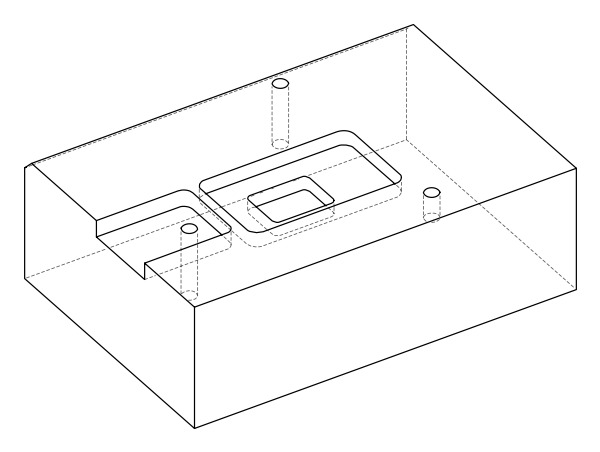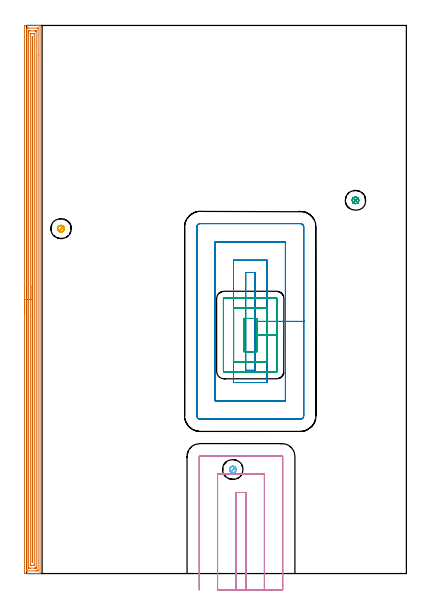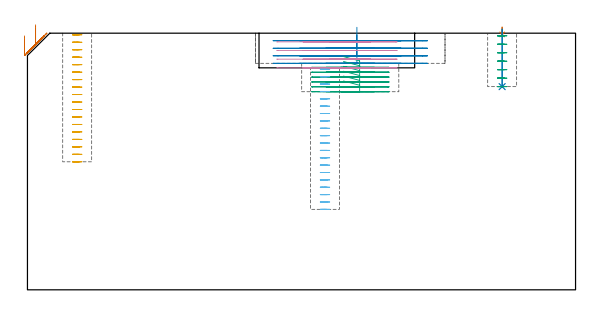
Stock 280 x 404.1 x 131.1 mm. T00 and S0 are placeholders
(PLAN: 9 operations, 7 tool changes, 42.8 min)
(1 AREA_MILL | FG_CHAMFER_SURFACE | UGT0205_001 | 16.32 min | 26236 mm3)
(2 MILL_RECTANGULAR_POCKET | POCKET_RECTANGULAR_STRAIGHT | UGT0201_100 | Follow Part, ap 4.5, ae 75% | 10.08 min | 240090 mm3)
(3 MILL_RECTANGULAR_POCKET_1 | POCKET_RECTANGULAR_STRAIGHT_1 | NXT0201_010 | Follow Part, ap 2.5, ae 75% | 5.33 min | 46028 mm3)
(4 MILL_SLOT | SLOT_PARTIAL_RECTANGULAR | UGT0201_100 | Follow Part, ap 4.5, ae 75% | 6.18 min | 134088 mm3)
(5 MILL_BLIND_HOLE_FROM_SOLID_MATERIAL | STEP1POCKET | NXT0201_010 | Spiral | 1.87 min | 11334 mm3)
(6 MILL_BLIND_HOLE_FROM_SOLID_MATERIAL_1 | STEP1POCKET_1 | NXT0201_010 | Spiral | 2.16 min | 12376 mm3)
(7 SPOT_DRILL | STEP1POCKET_2 | NXT0321_9005460120000 | 0.03 min | 2 mm3)
(8 DRILL_BLIND_HOLE_INTO_CENTER | STEP1POCKET_2 | NXT0301_128 | 0.12 min | 2979 mm3)
(9 MILL_ROUGH_BLIND_HOLE_CONTOUR | STEP1POCKET_2 | NXT0201_010 | Spiral | 0.73 min | 1724 mm3)
(TOOL UGT0205_001 | Chamfer Mill 20 x 3 x 45 deg. | D20 FL50 Z2)
(TOOL UGT0201_100 | End Mill 18 mm | D18 FL22 Z2)
(TOOL NXT0201_010 | ENDMILL 10mm [2P460-1000-NA 1630] | D10 FL30 Z6)
(TOOL NXT0321_9005460120000 | NC Spot Drill, 142deg, 12mm, Carbide, Uncoated | D12 PA142 FL30 Z2)
(TOOL NXT0301_128 | Carbide Drill 12mm [861.1-1200-036A1-GP GC34] | D12 PA150 FL37.4 Z2)
(OP 1 AREA_MILL)
G17 G21 G94 G90
T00 M6
G54
G17 G0 G90 X-1.5 Y192.05 S1061 M3
G43 Z141.1 H0
Z129.7
G94 G1 Y192.088 Z128.828 F250.
Y192.202 Z127.964
Y192.391 Z127.112
Y192.653 Z126.28
Y192.987 Z125.474
Y193.39 Z124.7
Y193.858 Z123.964
Y194.39 Z123.272
Y194.979 Z122.629
Y195.622 Z122.04
Y196.314 Z121.509
Y197.05 Z121.04
Y197.824 Z120.637
Y198.63 Z120.303
Y199.462 Z120.041
Y200.314 Z119.852
Y201.178 Z119.738
Y202.05 Z119.7
X-1.499 Y403.483 Z119.701
X-1.496 Y403.909 Z119.702
X-1.492 Y404.09 Z119.706
X-1.077 Y404.1 Z120.121
X6.838 Z128.033
X7.383 Z128.579
X7.718 Z128.914
X8.262 Z129.458
X8.597 Z129.792
X9.578 Z130.777
X9.894 Y404.09 Z131.093
X9.9 Y403.93 Z131.1
Y0.17
X9.894 Y0.01 Z131.093
X9.577 Y0. Z130.777
X9.268 Z130.467
X8.597 Z129.792
X7.383 Z128.579
X6.838 Z128.033
X-1.077 Y0.001 Z120.121
X-1.293 Y0.004 Z119.904
X-1.492 Y0.01 Z119.706
X-1.496 Y0.191 Z119.702
X-1.499 Y0.617 Z119.701
X-1.5 Y202.05 Z119.7
X-0.086 Z121.114
X-0.085 Y401.582 Z121.115
X-0.084 Y401.696 Z121.116
X-0.079 Y402.077 Z121.121
X0.292 Y402.093 Z121.492
X0.682 Y402.097 Z121.882
X1.165 Y402.1 Z122.365
X1.562 Z122.762
X8.2 Z129.4
X8.401 Y402.098 Z129.601
X8.432 Y402.096 Z129.632
X8.464 Y402.09 Z129.664
X8.479 Y402.084 Z129.679
X8.48 Y402.06 Z129.68
X8.485 Y401.811 Z129.685
X8.486 Y382.283 Z129.686
X8.485 Y2.517 Z129.685
X8.484 Y2.403 Z129.684
X8.479 Y2.023 Z129.679
X8.108 Y2.007 Z129.308
X7.718 Y2.003 Z128.918
X7.235 Y2. Z128.435
X6.838 Z128.038
X0.2 Z121.4
X-0.001 Y2.002 Z121.199
X-0.032 Y2.004 Z121.168
X-0.064 Y2.01 Z121.136
X-0.079 Y2.016 Z121.121
X-0.08 Y2.04 Z121.12
X-0.085 Y2.289 Z121.115
X-0.086 Y21.827 Z121.114
Y202.05
X1.328 Z122.528
X1.329 Y399.253 Z122.529
X1.331 Y399.91 Z122.531
X1.333 Y400.028 Z122.533
X1.335 Y400.079 Z122.535
X1.383 Y400.092 Z122.583
X1.562 Y400.096 Z122.762
X2.254 Y400.1 Z123.454
X2.441 Z123.641
X5.772 Z126.972
X6.652 Z127.852
X6.838 Y400.096 Z128.038
X7.025 Y400.09 Z128.225
X7.065 Y400.085 Z128.265
X7.068 Y400.051 Z128.268
X7.07 Y399.989 Z128.27
X7.071 Y399.91 Z128.271
X7.072 Y399.673 Z128.272
X7.071 Y4.847 Z128.271
X7.069 Y4.19 Z128.269
X7.067 Y4.072 Z128.267
X7.065 Y4.021 Z128.265
X7.017 Y4.008 Z128.217
X6.838 Y4.004 Z128.038
X6.146 Y4. Z127.346
X5.959 Z127.159
X2.628 Z123.828
X1.748 Z122.948
X1.562 Y4.004 Z122.762
X1.375 Y4.01 Z122.575
X1.335 Y4.015 Z122.535
X1.332 Y4.049 Z122.532
X1.33 Y4.111 Z122.53
X1.329 Y4.19 Z122.529
X1.328 Y4.427 Z122.528
Y202.05
X2.743 Z123.943
Y397.23
X2.745 Y397.815 Z123.945
X2.748 Y398.012 Z123.948
X2.749 Y398.076 Z123.949
X2.786 Y398.09 Z123.986
X3.344 Y398.1 Z124.544
X5.103 Z126.303
X5.508 Y398.095 Z126.708
X5.609 Y398.091 Z126.809
X5.651 Y398.087 Z126.851
X5.653 Y398.053 Z126.853
X5.655 Y397.964 Z126.855
X5.657 Y397.537 Z126.857
Y397.23
Y6.87
X5.655 Y6.285 Z126.855
X5.652 Y6.088 Z126.852
X5.651 Y6.024 Z126.851
X5.614 Y6.01 Z126.814
X5.056 Y6. Z126.256
X3.297 Z124.497
X2.892 Y6.005 Z124.092
X2.791 Y6.009 Z123.991
X2.749 Y6.013 Z123.949
X2.747 Y6.047 Z123.947
X2.745 Y6.136 Z123.945
X2.743 Y6.563 Z123.943
Y6.87
Y202.05
X4.157 Z125.357
Y395.444
X4.158 Y395.486 Z125.358
X4.2 Y395.999 Z125.4
X4.241 Y395.444 Z125.441
X4.243 Y395.4 Z125.443
Y8.656
X4.242 Y8.614 Z125.442
X4.2 Y8.101 Z125.4
X4.159 Y8.656 Z125.359
X4.157 Y8.7 Z125.357
Y202.05
Y202.922 Z125.395
Y203.786 Z125.509
Y204.638 Z125.698
Y205.47 Z125.96
Y206.276 Z126.294
Y207.05 Z126.697
Y207.786 Z127.165
Y208.478 Z127.696
Y209.121 Z128.286
Y209.71 Z128.929
Y210.242 Z129.621
Y210.71 Z130.357
Y211.113 Z131.131
Y211.447 Z131.937
Y211.709 Z132.769
Y211.898 Z133.62
Y212.012 Z134.485
Y212.05 Z135.357
G0 Z141.1
M5
M2
(OP 2 MILL_RECTANGULAR_POCKET)
G17 G21 G94 G90
T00 M6
G54
G17 G0 G90 X168.3 Y160.336 S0 M3
G43 Z141.1 H0
Z134.1
G94 G1 Y185.9 Z127.25 F250.
Y222. F500.
X161.5
Y149.8
X168.3
Y185.9
X177.3
Y231.
X152.5
Y140.8
X177.3
Y185.9
X190.8
Y244.5
X139.
Y127.3
X190.8
Y185.9
X204.3
Y255.5
G3 X201.8 Y258. R2.5
G1 X128.
G3 X125.5 Y255.5 R2.5
G1 Y116.3
G3 X128. Y113.8 R2.5
G1 X201.8
G3 X204.3 Y116.3 R2.5
G1 Y185.9
Y186.9
G0 X168.3 Y160.336 Z130.25
G1 Y185.9 Z123.4 F250.
Y222. F500.
X161.5
Y149.8
X168.3
Y185.9
X177.3
Y231.
X152.5
Y140.8
X177.3
Y185.9
X190.8
Y244.5
X139.
Y127.3
X190.8
Y185.9
X204.3
Y255.5
G3 X201.8 Y258. R2.5
G1 X128.
G3 X125.5 Y255.5 R2.5
G1 Y116.3
G3 X128. Y113.8 R2.5
G1 X201.8
G3 X204.3 Y116.3 R2.5
G1 Y185.9
Y186.9
G0 X168.3 Y160.336 Z126.4
G1 Y185.9 Z119.55 F250.
Y222. F500.
X161.5
Y149.8
X168.3
Y185.9
X177.3
Y231.
X152.5
Y140.8
X177.3
Y185.9
X190.8
Y244.5
X139.
Y127.3
X190.8
Y185.9
X204.3
Y255.5
G3 X201.8 Y258. R2.5
G1 X128.
G3 X125.5 Y255.5 R2.5
G1 Y116.3
G3 X128. Y113.8 R2.5
G1 X201.8
G3 X204.3 Y116.3 R2.5
G1 Y185.9
Y186.9
G0 X168.3 Y160.336 Z122.55
G1 Y185.9 Z115.7 F250.
Y222. F500.
X161.5
Y149.8
X168.3
Y185.9
X177.3
Y231.
X152.5
Y140.8
X177.3
Y185.9
X190.8
Y244.5
X139.
Y127.3
X190.8
Y185.9
X204.3
Y255.5
G3 X201.8 Y258. R2.5
G1 X128.
G3 X125.5 Y255.5 R2.5
G1 Y116.3
G3 X128. Y113.8 R2.5
G1 X201.8
G3 X204.3 Y116.3 R2.5
G1 Y185.9
Y186.9
G0 Z141.1
M5
M2
(OP 3 MILL_RECTANGULAR_POCKET_1)
G17 G21 G94 G90
T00 M6
G54
G17 G0 G90 X161.455 Y163.6 S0 M3
G43 Z141.1 H1
Z119.15
G94 G1 X169.7 Z116.941 F250.
Y175.85 Z113.658
Y188.1 F500.
X160.1
Y163.6
X169.7
Y175.85
X177.2
Y195.6
X152.6
Y156.1
X177.2
Y175.85
X184.7
Y202.6
G3 X184.2 Y203.1 R0.5
G1 X145.6
G3 X145.1 Y202.6 R0.5
G1 Y149.1
G3 X145.6 Y148.6 R0.5
G1 X184.2
G3 X184.7 Y149.1 R0.5
G1 Y175.85
Y176.85
G0 X161.455 Y163.6 Z116.658
G1 X169.7 Z114.449 F250.
Y175.85 Z111.167
Y188.1 F500.
X160.1
Y163.6
X169.7
Y175.85
X177.2
Y195.6
X152.6
Y156.1
X177.2
Y175.85
X184.7
Y202.6
G3 X184.2 Y203.1 R0.5
G1 X145.6
G3 X145.1 Y202.6 R0.5
G1 Y149.1
G3 X145.6 Y148.6 R0.5
G1 X184.2
G3 X184.7 Y149.1 R0.5
G1 Y175.85
Y176.85
G0 X161.455 Y163.6 Z114.167
G1 X169.7 Z111.957 F250.
Y175.85 Z108.675
Y188.1 F500.
X160.1
Y163.6
X169.7
Y175.85
X177.2
Y195.6
X152.6
Y156.1
X177.2
Y175.85
X184.7
Y202.6
G3 X184.2 Y203.1 R0.5
G1 X145.6
G3 X145.1 Y202.6 R0.5
G1 Y149.1
G3 X145.6 Y148.6 R0.5
G1 X184.2
G3 X184.7 Y149.1 R0.5
G1 Y175.85
Y176.85
G0 X161.455 Y163.6 Z111.675
G1 X169.7 Z109.466 F250.
Y175.85 Z106.183
Y188.1 F500.
X160.1
Y163.6
X169.7
Y175.85
X177.2
Y195.6
X152.6
Y156.1
X177.2
Y175.85
X184.7
Y202.6
G3 X184.2 Y203.1 R0.5
G1 X145.6
G3 X145.1 Y202.6 R0.5
G1 Y149.1
G3 X145.6 Y148.6 R0.5
G1 X184.2
G3 X184.7 Y149.1 R0.5
G1 Y175.85
Y176.85
G0 X161.455 Y163.6 Z109.183
G1 X169.7 Z106.974 F250.
Y175.85 Z103.692
Y188.1 F500.
X160.1
Y163.6
X169.7
Y175.85
X177.2
Y195.6
X152.6
Y156.1
X177.2
Y175.85
X184.7
Y202.6
G3 X184.2 Y203.1 R0.5
G1 X145.6
G3 X145.1 Y202.6 R0.5
G1 Y149.1
G3 X145.6 Y148.6 R0.5
G1 X184.2
G3 X184.7 Y149.1 R0.5
G1 Y175.85
Y176.85
G0 X161.455 Y163.6 Z106.692
G1 X169.7 Z104.482 F250.
Y175.85 Z101.2
Y188.1 F500.
X160.1
Y163.6
X169.7
Y175.85
X177.2
Y195.6
X152.6
Y156.1
X177.2
Y175.85
X184.7
Y202.6
G3 X184.2 Y203.1 R0.5
G1 X145.6
G3 X145.1 Y202.6 R0.5
G1 Y149.1
G3 X145.6 Y148.6 R0.5
G1 X184.2
G3 X184.7 Y149.1 R0.5
G1 Y175.85
Y176.85
G0 Z141.1
M5
M2
(OP 4 MILL_SLOT)
G17 G21 G94 G90
T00 M6
G54
G17 G0 G90 X161.8 Y-12. S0 M3
G43 Z141.1 H0
Z126.675
G94 G1 Y-9. F250.
Y59.8 F500.
X154.3
Y-9.
Y-12. F250.
X175.3
Y-9.
Y73.3 F500.
X140.8
Y-9.
Y-12. F250.
X188.8
Y-9.
Y86.2 F500.
G3 X188.2 Y86.8 R0.6
G1 X127.9
G3 X127.3 Y86.2 R0.6
G1 Y-9.
Y-12. F250.
G0 X161.8 Z122.25
G1 Y-9.
Y59.8 F500.
X154.3
Y-9.
Y-12. F250.
X175.3
Y-9.
Y73.3 F500.
X140.8
Y-9.
Y-12. F250.
X188.8
Y-9.
Y86.2 F500.
G3 X188.2 Y86.8 R0.6
G1 X127.9
G3 X127.3 Y86.2 R0.6
G1 Y-9.
Y-12. F250.
G0 X161.8 Z117.825
G1 Y-9.
Y59.8 F500.
X154.3
Y-9.
Y-12. F250.
X175.3
Y-9.
Y73.3 F500.
X140.8
Y-9.
Y-12. F250.
X188.8
Y-9.
Y86.2 F500.
G3 X188.2 Y86.8 R0.6
G1 X127.9
G3 X127.3 Y86.2 R0.6
G1 Y-9.
Y-12. F250.
G0 X161.8 Z113.4
G1 Y-9.
Y59.8 F500.
X154.3
Y-9.
Y-12. F250.
X175.3
Y-9.
Y73.3 F500.
X140.8
Y-9.
Y-12. F250.
X188.8
Y-9.
Y86.2 F500.
G3 X188.2 Y86.8 R0.6
G1 X127.9
G3 X127.3 Y86.2 R0.6
G1 Y-9.
Y-12. F250.
G0 Z141.1
M5
M2
(OP 5 MILL_BLIND_HOLE_FROM_SOLID_MATERIAL)
G17 G21 G94 G90
T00 M6
G54
G17 G0 G90 X25.4 Y254.3 S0 M3
G43 Z141.1 H1
Z130.283
G94 G3 X25.542 Y256.558 R1.133 F250.
X23.019 Y254.601 R2.258
X25.099 Y251.919 R2.4
X23.019 Y254.601 R-2.4
X24.059 Y253.26 R1.2
X25.4 Y254.3 R1.2
G0 Z126.467
G3 X25.542 Y256.558 R1.133
X23.019 Y254.601 R2.258
X25.099 Y251.919 R2.4
X23.019 Y254.601 R-2.4
X24.059 Y253.26 R1.2
X25.4 Y254.3 R1.2
G0 Z122.65
G3 X25.542 Y256.558 R1.133
X23.019 Y254.601 R2.258
X25.099 Y251.919 R2.4
X23.019 Y254.601 R-2.4
X24.059 Y253.26 R1.2
X25.4 Y254.3 R1.2
G0 Z118.833
G3 X25.542 Y256.558 R1.133
X23.019 Y254.601 R2.258
X25.099 Y251.919 R2.4
X23.019 Y254.601 R-2.4
X24.059 Y253.26 R1.2
X25.4 Y254.3 R1.2
G0 Z115.017
G3 X25.542 Y256.558 R1.133
X23.019 Y254.601 R2.258
X25.099 Y251.919 R2.4
X23.019 Y254.601 R-2.4
X24.059 Y253.26 R1.2
X25.4 Y254.3 R1.2
G0 Z111.2
G3 X25.542 Y256.558 R1.133
X23.019 Y254.601 R2.258
X25.099 Y251.919 R2.4
X23.019 Y254.601 R-2.4
X24.059 Y253.26 R1.2
X25.4 Y254.3 R1.2
G0 Z107.383
G3 X25.542 Y256.558 R1.133
X23.019 Y254.601 R2.258
X25.099 Y251.919 R2.4
X23.019 Y254.601 R-2.4
X24.059 Y253.26 R1.2
X25.4 Y254.3 R1.2
G0 Z103.567
G3 X25.542 Y256.558 R1.133
X23.019 Y254.601 R2.258
X25.099 Y251.919 R2.4
X23.019 Y254.601 R-2.4
X24.059 Y253.26 R1.2
X25.4 Y254.3 R1.2
G0 Z99.75
G3 X25.542 Y256.558 R1.133
X23.019 Y254.601 R2.258
X25.099 Y251.919 R2.4
X23.019 Y254.601 R-2.4
X24.059 Y253.26 R1.2
X25.4 Y254.3 R1.2
G0 Z95.933
G3 X25.542 Y256.558 R1.133
X23.019 Y254.601 R2.258
X25.099 Y251.919 R2.4
X23.019 Y254.601 R-2.4
X24.059 Y253.26 R1.2
X25.4 Y254.3 R1.2
G0 Z92.117
G3 X25.542 Y256.558 R1.133
X23.019 Y254.601 R2.258
X25.099 Y251.919 R2.4
X23.019 Y254.601 R-2.4
X24.059 Y253.26 R1.2
X25.4 Y254.3 R1.2
G0 Z88.3
G3 X25.542 Y256.558 R1.133
X23.019 Y254.601 R2.258
X25.099 Y251.919 R2.4
X23.019 Y254.601 R-2.4
X24.059 Y253.26 R1.2
X25.4 Y254.3 R1.2
G0 Z84.483
G3 X25.542 Y256.558 R1.133
X23.019 Y254.601 R2.258
X25.099 Y251.919 R2.4
X23.019 Y254.601 R-2.4
X24.059 Y253.26 R1.2
X25.4 Y254.3 R1.2
G0 Z80.667
G3 X25.542 Y256.558 R1.133
X23.019 Y254.601 R2.258
X25.099 Y251.919 R2.4
X23.019 Y254.601 R-2.4
X24.059 Y253.26 R1.2
X25.4 Y254.3 R1.2
G0 Z76.85
G3 X25.542 Y256.558 R1.133
X23.019 Y254.601 R2.258
X25.099 Y251.919 R2.4
X23.019 Y254.601 R-2.4
X24.059 Y253.26 R1.2
X25.4 Y254.3 R1.2
G0 Z73.033
G3 X25.542 Y256.558 R1.133
X23.019 Y254.601 R2.258
X25.099 Y251.919 R2.4
X23.019 Y254.601 R-2.4
X24.059 Y253.26 R1.2
X25.4 Y254.3 R1.2
G0 Z69.217
G3 X25.542 Y256.558 R1.133
X23.019 Y254.601 R2.258
X25.099 Y251.919 R2.4
X23.019 Y254.601 R-2.4
X24.059 Y253.26 R1.2
X25.4 Y254.3 R1.2
G0 Z65.4
G3 X25.542 Y256.558 R1.133
X23.019 Y254.601 R2.258
X25.099 Y251.919 R2.4
X23.019 Y254.601 R-2.4
X24.059 Y253.26 R1.2
X25.4 Y254.3 R1.2
G0 Z141.1
M5
M2
(OP 6 MILL_BLIND_HOLE_FROM_SOLID_MATERIAL_1)
G17 G21 G94 G90
T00 M6
G54
G17 G0 G90 X152. Y76.7 S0 M3
G43 Z141.1 H1
Z112.635
G94 G3 X152.142 Y78.958 R1.133 F250.
X149.619 Y77.001 R2.258
X151.699 Y74.319 R2.4
X149.619 Y77.001 R-2.4
X150.659 Y75.66 R1.2
X152. Y76.7 R1.2
G0 Z108.87
G3 X152.142 Y78.958 R1.133
X149.619 Y77.001 R2.258
X151.699 Y74.319 R2.4
X149.619 Y77.001 R-2.4
X150.659 Y75.66 R1.2
X152. Y76.7 R1.2
G0 Z105.105
G3 X152.142 Y78.958 R1.133
X149.619 Y77.001 R2.258
X151.699 Y74.319 R2.4
X149.619 Y77.001 R-2.4
X150.659 Y75.66 R1.2
X152. Y76.7 R1.2
G0 Z101.34
G3 X152.142 Y78.958 R1.133
X149.619 Y77.001 R2.258
X151.699 Y74.319 R2.4
X149.619 Y77.001 R-2.4
X150.659 Y75.66 R1.2
X152. Y76.7 R1.2
G0 Z97.575
G3 X152.142 Y78.958 R1.133
X149.619 Y77.001 R2.258
X151.699 Y74.319 R2.4
X149.619 Y77.001 R-2.4
X150.659 Y75.66 R1.2
X152. Y76.7 R1.2
G0 Z93.81
G3 X152.142 Y78.958 R1.133
X149.619 Y77.001 R2.258
X151.699 Y74.319 R2.4
X149.619 Y77.001 R-2.4
X150.659 Y75.66 R1.2
X152. Y76.7 R1.2
G0 Z90.045
G3 X152.142 Y78.958 R1.133
X149.619 Y77.001 R2.258
X151.699 Y74.319 R2.4
X149.619 Y77.001 R-2.4
X150.659 Y75.66 R1.2
X152. Y76.7 R1.2
G0 Z86.28
G3 X152.142 Y78.958 R1.133
X149.619 Y77.001 R2.258
X151.699 Y74.319 R2.4
X149.619 Y77.001 R-2.4
X150.659 Y75.66 R1.2
X152. Y76.7 R1.2
G0 Z82.515
G3 X152.142 Y78.958 R1.133
X149.619 Y77.001 R2.258
X151.699 Y74.319 R2.4
X149.619 Y77.001 R-2.4
X150.659 Y75.66 R1.2
X152. Y76.7 R1.2
G0 Z78.75
G3 X152.142 Y78.958 R1.133
X149.619 Y77.001 R2.258
X151.699 Y74.319 R2.4
X149.619 Y77.001 R-2.4
X150.659 Y75.66 R1.2
X152. Y76.7 R1.2
G0 Z74.985
G3 X152.142 Y78.958 R1.133
X149.619 Y77.001 R2.258
X151.699 Y74.319 R2.4
X149.619 Y77.001 R-2.4
X150.659 Y75.66 R1.2
X152. Y76.7 R1.2
G0 Z71.22
G3 X152.142 Y78.958 R1.133
X149.619 Y77.001 R2.258
X151.699 Y74.319 R2.4
X149.619 Y77.001 R-2.4
X150.659 Y75.66 R1.2
X152. Y76.7 R1.2
G0 Z67.455
G3 X152.142 Y78.958 R1.133
X149.619 Y77.001 R2.258
X151.699 Y74.319 R2.4
X149.619 Y77.001 R-2.4
X150.659 Y75.66 R1.2
X152. Y76.7 R1.2
G0 Z63.69
G3 X152.142 Y78.958 R1.133
X149.619 Y77.001 R2.258
X151.699 Y74.319 R2.4
X149.619 Y77.001 R-2.4
X150.659 Y75.66 R1.2
X152. Y76.7 R1.2
G0 Z59.925
G3 X152.142 Y78.958 R1.133
X149.619 Y77.001 R2.258
X151.699 Y74.319 R2.4
X149.619 Y77.001 R-2.4
X150.659 Y75.66 R1.2
X152. Y76.7 R1.2
G0 Z56.16
G3 X152.142 Y78.958 R1.133
X149.619 Y77.001 R2.258
X151.699 Y74.319 R2.4
X149.619 Y77.001 R-2.4
X150.659 Y75.66 R1.2
X152. Y76.7 R1.2
G0 Z141.1
Z52.395
G3 X152.142 Y78.958 R1.133
X149.619 Y77.001 R2.258
X151.699 Y74.319 R2.4
X149.619 Y77.001 R-2.4
X150.659 Y75.66 R1.2
X152. Y76.7 R1.2
G0 Z141.1
Z48.63
G3 X152.142 Y78.958 R1.133
X149.619 Y77.001 R2.258
X151.699 Y74.319 R2.4
X149.619 Y77.001 R-2.4
X150.659 Y75.66 R1.2
X152. Y76.7 R1.2
G0 Z141.1
Z44.865
G3 X152.142 Y78.958 R1.133
X149.619 Y77.001 R2.258
X151.699 Y74.319 R2.4
X149.619 Y77.001 R-2.4
X150.659 Y75.66 R1.2
X152. Y76.7 R1.2
G0 Z141.1
Z41.1
G3 X152.142 Y78.958 R1.133
X149.619 Y77.001 R2.258
X151.699 Y74.319 R2.4
X149.619 Y77.001 R-2.4
X150.659 Y75.66 R1.2
X152. Y76.7 R1.2
G0 Z141.1
M5
M2
(OP 7 SPOT_DRILL)
G17 G21 G94 G90
T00 M6
G54
G17 G0 G90 X242.5 Y275.1 S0 M3
G43 Z141.1 H0
G94 G81 G98 Z130.463 F250. R134.1
G80
M5
M2
(OP 8 DRILL_BLIND_HOLE_INTO_CENTER)
G17 G21 G94 G90
T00 M6
G54
G17 G0 G90 X242.5 Y275.1 S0 M3
G43 Z141.1 H1
G94 G81 G98 Z103.8 F250. R133.1
G80
M5
M2
(OP 9 MILL_ROUGH_BLIND_HOLE_CONTOUR)
G17 G21 G94 G90
T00 M6
G54
G17 G0 G90 X242.5 Y275.1 S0 M3
G43 Z141.1 H1
Z129.771
G94 G3 X242.642 Y277.358 R1.133 F250.
X240.119 Y275.401 R2.258
X242.199 Y272.719 R2.4
X240.119 Y275.401 R-2.4
X241.159 Y274.06 R1.2
X242.5 Y275.1 R1.2
G0 Z125.443
G3 X242.642 Y277.358 R1.133
X240.119 Y275.401 R2.258
X242.199 Y272.719 R2.4
X240.119 Y275.401 R-2.4
X241.159 Y274.06 R1.2
X242.5 Y275.1 R1.2
G0 Z121.114
G3 X242.642 Y277.358 R1.133
X240.119 Y275.401 R2.258
X242.199 Y272.719 R2.4
X240.119 Y275.401 R-2.4
X241.159 Y274.06 R1.2
X242.5 Y275.1 R1.2
G0 Z116.786
G3 X242.642 Y277.358 R1.133
X240.119 Y275.401 R2.258
X242.199 Y272.719 R2.4
X240.119 Y275.401 R-2.4
X241.159 Y274.06 R1.2
X242.5 Y275.1 R1.2
G0 Z112.457
G3 X242.642 Y277.358 R1.133
X240.119 Y275.401 R2.258
X242.199 Y272.719 R2.4
X240.119 Y275.401 R-2.4
X241.159 Y274.06 R1.2
X242.5 Y275.1 R1.2
G0 Z108.129
G3 X242.642 Y277.358 R1.133
X240.119 Y275.401 R2.258
X242.199 Y272.719 R2.4
X240.119 Y275.401 R-2.4
X241.159 Y274.06 R1.2
X242.5 Y275.1 R1.2
G0 Z103.8
G3 X242.642 Y277.358 R1.133
X240.119 Y275.401 R2.258
X242.199 Y272.719 R2.4
X240.119 Y275.401 R-2.4
X241.159 Y274.06 R1.2
X242.5 Y275.1 R1.2
G0 Z141.1
M5
M2
